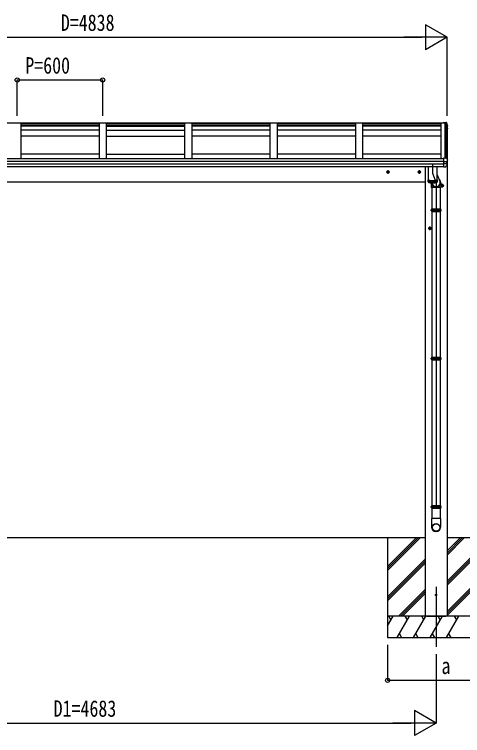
# Model space of a CAD drawing. Units: millimetres, scale not verified. Extents: x -14718 to 14718, y -10395 to 10395.
# Drawn here: x -8406 to -5258, y -6225 to -1163 of the extents above; entities that cross this region are included whole.
import ezdxf
from ezdxf.enums import TextEntityAlignment as Align

# ---------------------------------------------------------------- set-up
doc = ezdxf.new("R2010")
doc.units = ezdxf.units.MM
doc.header["$LTSCALE"] = 50
for name, color, linetype in [('0-3_YKK_12', 2, 'Continuous'), ('0-4_YKK_13', 4, 'Continuous'), ('0-5_YKK_A1', 4, 'Continuous'), ('0-6_YKK_D', 6, 'Continuous')]:
    doc.layers.add(name, color=color, linetype=linetype)
doc.styles.add('ＭＳ ゴシック', font='')
doc.styles.get('ＭＳ ゴシック').set_extended_font_data('MS Gothic')

msp = doc.modelspace()

# ---------------------------------------------------------------- linework, layer by layer
at = {"layer": '0-3_YKK_12'}
for p, q in [((-5444.43, -2345.97), (-5444.43, -4632.96)), ((-5444.43, -5181.55), (-5444.43, -5602.63))]:
    msp.add_line(p, q, dxfattribs=at)
msp.add_lwpolyline([(-5468.43, -2216.59), (-5468.43, -2277.61), (-5444.43, -2345.97)], dxfattribs=at)
at = {"layer": '0-4_YKK_13'}
for p, q in [((-5388.93, -1920.5), (-5388.93, -1920.5)), ((-5388.93, -1920.5), (-5374.77, -1921.27)), ((-5388.93, -1920.5), (-5388.93, -1922.93)), ((-5388.93, -1923.36), (-5388.93, -1922.93)), ((-5385.93, -1923.36), (-5388.93, -1923.36)), ((-5385.93, -1923.36), (-5385.93, -1926.59)), ((-5385.93, -1925.6), (-5375.1, -1926.21)), ((-5375.1, -1926.59), (-5385.93, -1926.59)), ((-5375.1, -1926.21), (-5374.73, -1923.73)), ((-5375.1, -1926.21), (-5375.1, -1926.63)), ((-5374.95, -1926.42), (-5374.73, -1924.93)), ((-5373.75, -1926.48), (-5374.95, -1926.42)), ((-5366.93, -1946.22), (-5366.36, -1946.11)), ((-5366.93, -1946.57), (-5366.36, -1946.46)), ((-5365.51, -1947.82), (-5366.93, -1948.1)), ((-5366.93, -1959.88), (-5365.79, -1960.02)), ((-5366.93, -1963.89), (-5365.11, -1964.25)), ((-5366.08, -1965.58), (-5366.93, -1965.42)), ((-5364.46, -1942.53), (-5364.46, -1946.55)), ((-5364.1, -1961.14), (-5364.09, -1961.2)), ((-5364.05, -1961.47), (-5364.05, -1965.52)), ((-5388.93, -2170.75), (-5388.93, -2170.43)), ((-5388.93, -2171.44), (-5388.93, -2170.75)), ((-5388.93, -2193.65), (-5388.93, -2171.44)), ((-5388.93, -2194.91), (-5388.93, -2193.65)), ((-5388.93, -2195.75), (-5388.93, -2194.91)), ((-5388.93, -2195.75), (-5374.14, -2195.84)), ((-5388.93, -2209.6), (-5388.93, -2195.75)), ((-5388.93, -2209.6), (-5374.14, -2209.4)), ((-5388.93, -2211.51), (-5388.93, -2209.6)), ((-5388.93, -2213.03), (-5388.93, -2211.51)), ((-5388.93, -2233.51), (-5388.93, -2213.03)), ((-5372.48, -2195.75), (-5366.1, -2194.96)), ((-5371.93, -2195.68), (-5371.93, -2209.48)), ((-5371.93, -2203.47), (-5364.7, -2204.87)), ((-5365.23, -2194.82), (-5365.16, -2194.8)), ((-5365.23, -2194.82), (-5365.23, -2194.81)), ((-5364.36, -2193.82), (-5364.36, -2187.32)), ((-5363.89, -2212.38), (-5363.89, -2205.85)), ((-5770.42, -2269.8), (-5793.42, -2269.8)), ((-5781.92, -2282.31), (-5781.92, -2257.29)), ((-5550.42, -2269.8), (-5573.42, -2269.8)), ((-5561.92, -2282.31), (-5561.92, -2257.29)), ((-5500.43, -2231.12), (-5500.43, -2320.77)), ((-5436.43, -2320.77), (-5436.43, -2231.12)), ((-5388.93, -2233.91), (-5377.34, -2233.28)), ((-5388.93, -2233.91), (-5388.93, -2233.51)), ((-5376.55, -2232.82), (-5376.56, -2232.84)), ((-5500.43, -2321.74), (-5500.43, -2337.19)), ((-5499.85, -2338.75), (-5499.85, -2323.29)), ((-5498.61, -2324.48), (-5498.61, -2339.93)), ((-5496.8, -2341.02), (-5496.8, -2325.57)), ((-5494.43, -2326.56), (-5494.43, -2342.02)), ((-5491.56, -2342.92), (-5491.56, -2327.46)), ((-5488.25, -2343.69), (-5488.25, -2328.24)), ((-5447.13, -2327.92), (-5447.13, -2343.37)), ((-5444.03, -2327.09), (-5444.03, -2342.55)), ((-5441.41, -2326.17), (-5441.41, -2341.63)), ((-5439.31, -2325.17), (-5439.31, -2340.62)), ((-5437.78, -2324.12), (-5437.78, -2339.57)), ((-5436.43, -2288.65), (-5415.48, -2339.61)), ((-5436.43, -2337.19), (-5436.43, -2321.74)), ((-5484.54, -2328.89), (-5484.54, -2344.35)), ((-5480.53, -2329.4), (-5480.53, -2344.86)), ((-5477.82, -2345.45), (-5477.82, -2377.04)), ((-5411.82, -2377.04), (-5477.82, -2377.04)), ((-5476.29, -2329.76), (-5476.29, -2345.22)), ((-5474.28, -2377.04), (-5474.28, -2527.33)), ((-5471.89, -2329.97), (-5471.89, -2345.42)), ((-5467.43, -2330.01), (-5467.43, -2345.47)), ((-5462.99, -2329.9), (-5462.99, -2345.35)), ((-5458.66, -2329.62), (-5458.66, -2345.08)), ((-5454.52, -2329.19), (-5454.52, -2344.65)), ((-5450.65, -2328.62), (-5450.65, -2344.08)), ((-5414.58, -2377.04), (-5414.58, -2527.33)), ((-5388.92, -2364.8), (-5411.92, -2364.8)), ((-5411.82, -2345.87), (-5411.82, -2377.04)), ((-5400.42, -2377.31), (-5400.42, -2352.29)), ((-5477.03, -2529.33), (-5411.83, -2529.33)), ((-5476.43, -2527.33), (-5412.43, -2527.33)), ((-5476.43, -2527.33), (-5476.43, -2529.33)), ((-5412.43, -2527.33), (-5412.43, -2529.33)), ((-5482.43, -2536.33), (-5406.43, -2536.33)), ((-5477.03, -2543.33), (-5411.83, -2543.33)), ((-5476.43, -2543.33), (-5476.43, -2545.33)), ((-5476.43, -2545.33), (-5412.43, -2545.33)), ((-5474.28, -2545.33), (-5474.28, -3568.78)), ((-5414.58, -2545.33), (-5414.58, -3568.78)), ((-5412.43, -2543.33), (-5412.43, -2545.33)), ((-5475.92, -2664.8), (-5498.92, -2664.8)), ((-5487.42, -2677.31), (-5487.42, -2652.29)), ((-5482.43, -3577.78), (-5406.43, -3577.78)), ((-5477.03, -3570.78), (-5411.83, -3570.78)), ((-5477.03, -3584.78), (-5411.83, -3584.78)), ((-5476.43, -3568.78), (-5412.43, -3568.78)), ((-5476.43, -3568.78), (-5476.43, -3570.78)), ((-5476.43, -3584.78), (-5476.43, -3586.78)), ((-5476.43, -3586.78), (-5412.43, -3586.78)), ((-5474.28, -3586.78), (-5474.28, -4610.23)), ((-5414.58, -3586.78), (-5414.58, -4610.23)), ((-5412.43, -3568.78), (-5412.43, -3570.78)), ((-5412.43, -3584.78), (-5412.43, -3586.78)), ((-5482.43, -4619.23), (-5406.43, -4619.23)), ((-5477.03, -4612.23), (-5411.83, -4612.23)), ((-5477.03, -4626.23), (-5411.83, -4626.23)), ((-5476.43, -4610.23), (-5412.43, -4610.23)), ((-5476.43, -4610.23), (-5476.43, -4612.23)), ((-5476.43, -4626.23), (-5476.43, -4628.23)), ((-5476.43, -4628.23), (-5412.43, -4628.23)), ((-5474.28, -4628.23), (-5474.28, -4702.5)), ((-5414.58, -4628.23), (-5414.58, -4702.5)), ((-5412.43, -4610.23), (-5412.43, -4612.23)), ((-5412.43, -4626.23), (-5412.43, -4628.23)), ((-5412.58, -4702.5), (-5476.28, -4702.5)), ((-5476.28, -4702.5), (-5476.28, -4761.77)), ((-5412.58, -4702.5), (-5412.58, -4761.77))]:
    msp.add_line(p, q, dxfattribs=at)
for points in [[(-5388.93, -1922.93), (-5374.73, -1923.73), (-5374.73, -1924.93), (-5373.61, -1924.99)], [(-5372.12, -1922.48), (-5367.88, -1933.09), (-5364.53, -1942.04), (-5364.47, -1942.31), (-5364.46, -1942.37)], [(-5375.03, -1926.63), (-5374.95, -1926.07), (-5374.95, -1926.42)], [(-5372.12, -1926.05), (-5371.13, -1928.54), (-5370.15, -1931.04), (-5369.18, -1933.54), (-5368.22, -1936.04), (-5367.28, -1938.55), (-5366.35, -1941.07), (-5365.43, -1943.59), (-5364.53, -1946.11)], [(-5364.23, -1966.16), (-5365.69, -1968.71), (-5366.93, -1970.83)], [(-5364.46, -1942.37), (-5364.46, -1942.48), (-5364.46, -1942.53)], [(-5364.09, -1961.16), (-5364.06, -1961.33), (-5364.06, -1961.47)], [(-5388.93, -2170.43), (-5374.93, -2171.11), (-5374.93, -2165.46), (-5373.17, -2165.56)], [(-5372.29, -2166.18), (-5371.26, -2168.76), (-5370.24, -2171.35), (-5369.23, -2173.94), (-5368.24, -2176.54), (-5367.26, -2179.14), (-5366.3, -2181.75), (-5365.35, -2184.37), (-5364.41, -2186.98)], [(-5372.48, -2195.75), (-5372.73, -2195.78), (-5372.88, -2195.79)], [(-5367.71, -2195.04), (-5366.47, -2195), (-5365.23, -2194.81)], [(-5364.41, -2186.98), (-5364.37, -2187.19), (-5364.36, -2187.32)], [(-5781.92, -2277.31), (-5788.42, -2273.55), (-5788.42, -2266.05), (-5781.92, -2262.29)], [(-5781.92, -2277.31), (-5775.42, -2273.55), (-5775.42, -2266.05), (-5781.92, -2262.29)], [(-5561.92, -2277.31), (-5568.42, -2273.55), (-5568.42, -2266.05), (-5561.92, -2262.29)], [(-5561.92, -2277.31), (-5555.42, -2273.55), (-5555.42, -2266.05), (-5561.92, -2262.29)], [(-5500.43, -2320.77), (-5500.43, -2320.91), (-5500.32, -2321.47), (-5500.06, -2322.03), (-5499.66, -2322.58), (-5499.12, -2323.12), (-5498.44, -2323.65), (-5497.62, -2324.17), (-5496.67, -2324.67), (-5495.59, -2325.15), (-5494.38, -2325.62), (-5493.06, -2326.06), (-5491.62, -2326.48), (-5490.08, -2326.87), (-5488.44, -2327.24), (-5486.71, -2327.57), (-5484.9, -2327.87), (-5483.01, -2328.15), (-5481.05, -2328.38), (-5479.04, -2328.59), (-5476.97, -2328.75), (-5474.87, -2328.89), (-5472.74, -2328.98), (-5470.59, -2329.04), (-5468.43, -2329.06)], [(-5500.38, -2321.26), (-5500.39, -2321.32), (-5500.43, -2321.88), (-5500.32, -2322.44), (-5500.06, -2322.99), (-5499.66, -2323.54), (-5499.12, -2324.08), (-5498.44, -2324.62), (-5497.62, -2325.13), (-5496.67, -2325.64), (-5495.59, -2326.12), (-5494.38, -2326.58), (-5493.06, -2327.03), (-5491.62, -2327.45), (-5490.08, -2327.84), (-5488.44, -2328.2), (-5486.71, -2328.54), (-5484.9, -2328.84), (-5483.01, -2329.11), (-5481.05, -2329.35), (-5479.04, -2329.55), (-5476.97, -2329.72), (-5474.87, -2329.85), (-5472.74, -2329.95), (-5470.59, -2330), (-5468.43, -2330.02)], [(-5498.73, -2323.44), (-5498.28, -2323.9), (-5497.64, -2324.43), (-5496.86, -2324.94), (-5495.96, -2325.43), (-5494.92, -2325.91), (-5493.76, -2326.37), (-5492.48, -2326.8), (-5491.09, -2327.22), (-5489.59, -2327.6), (-5487.99, -2327.96), (-5486.31, -2328.29), (-5484.54, -2328.59), (-5482.69, -2328.86), (-5480.78, -2329.1), (-5478.81, -2329.3), (-5476.79, -2329.46), (-5474.74, -2329.59), (-5472.65, -2329.69), (-5470.55, -2329.74), (-5468.43, -2329.76)], [(-5468.43, -2329.06), (-5466.27, -2329.04), (-5464.12, -2328.98), (-5461.99, -2328.89), (-5459.89, -2328.75), (-5457.83, -2328.59), (-5455.81, -2328.38), (-5453.85, -2328.15), (-5451.96, -2327.87), (-5450.15, -2327.57), (-5448.42, -2327.24), (-5446.78, -2326.87), (-5445.24, -2326.48), (-5443.8, -2326.06), (-5442.48, -2325.62), (-5441.27, -2325.15), (-5440.19, -2324.67), (-5439.24, -2324.17), (-5438.42, -2323.65), (-5437.74, -2323.12), (-5437.2, -2322.58), (-5436.8, -2322.03), (-5436.54, -2321.47), (-5436.44, -2320.91), (-5436.43, -2320.77)], [(-5468.43, -2330.02), (-5466.27, -2330), (-5464.12, -2329.95), (-5461.99, -2329.85), (-5459.89, -2329.72), (-5457.83, -2329.55), (-5455.81, -2329.35), (-5453.85, -2329.11), (-5451.96, -2328.84), (-5450.15, -2328.54), (-5448.42, -2328.2), (-5446.78, -2327.84), (-5445.24, -2327.45), (-5443.8, -2327.03), (-5442.48, -2326.58), (-5441.27, -2326.12), (-5440.19, -2325.64), (-5439.24, -2325.13), (-5438.42, -2324.62), (-5437.74, -2324.08), (-5437.2, -2323.54), (-5436.8, -2322.99), (-5436.54, -2322.44), (-5436.44, -2321.88), (-5436.47, -2321.32), (-5436.49, -2321.26)], [(-5468.43, -2329.76), (-5466.32, -2329.74), (-5464.21, -2329.69), (-5462.12, -2329.59), (-5460.07, -2329.46), (-5458.05, -2329.3), (-5456.08, -2329.1), (-5454.17, -2328.86), (-5452.32, -2328.59), (-5450.55, -2328.29), (-5448.87, -2327.96), (-5447.27, -2327.6), (-5445.77, -2327.22), (-5444.38, -2326.8), (-5443.1, -2326.37), (-5441.94, -2325.91), (-5440.91, -2325.43), (-5440, -2324.94), (-5439.22, -2324.43), (-5438.58, -2323.9), (-5438.14, -2323.44)], [(-5500.43, -2337.19), (-5500.43, -2337.33), (-5500.32, -2337.89), (-5500.06, -2338.45), (-5499.66, -2339), (-5499.12, -2339.54), (-5498.44, -2340.07), (-5497.62, -2340.59), (-5496.67, -2341.09), (-5495.59, -2341.57), (-5494.38, -2342.04), (-5493.06, -2342.48), (-5491.62, -2342.9), (-5490.08, -2343.29), (-5488.44, -2343.66), (-5486.71, -2343.99), (-5484.9, -2344.3), (-5483.01, -2344.57), (-5481.05, -2344.8), (-5479.04, -2345.01), (-5476.97, -2345.18), (-5474.87, -2345.31), (-5472.74, -2345.4), (-5470.59, -2345.46), (-5468.43, -2345.48)], [(-5468.43, -2345.48), (-5466.27, -2345.46), (-5464.12, -2345.4), (-5461.99, -2345.31), (-5459.89, -2345.18), (-5457.83, -2345.01), (-5455.81, -2344.8), (-5453.85, -2344.57), (-5451.96, -2344.3), (-5450.15, -2343.99), (-5448.42, -2343.66), (-5446.78, -2343.29), (-5445.24, -2342.9), (-5443.8, -2342.48), (-5442.48, -2342.04), (-5441.27, -2341.57), (-5440.19, -2341.09), (-5439.24, -2340.59), (-5438.42, -2340.07), (-5437.74, -2339.54), (-5437.2, -2339), (-5436.8, -2338.45), (-5436.54, -2337.89), (-5436.44, -2337.33), (-5436.43, -2337.19)], [(-5400.42, -2372.31), (-5406.92, -2368.55), (-5406.92, -2361.05), (-5400.42, -2357.29)], [(-5400.42, -2372.31), (-5393.92, -2368.55), (-5393.92, -2361.05), (-5400.42, -2357.29)], [(-5487.42, -2672.31), (-5493.92, -2668.55), (-5493.92, -2661.05), (-5487.42, -2657.29)], [(-5487.42, -2672.31), (-5480.92, -2668.55), (-5480.92, -2661.05), (-5487.42, -2657.29)]]:
    msp.add_lwpolyline(points, dxfattribs=at)
for centre, radius in [((-5781.92, -2269.8), 8.5), ((-5781.92, -2269.8), 7.7), ((-5781.92, -2269.8), 6.5), ((-5561.92, -2269.8), 8.5), ((-5561.92, -2269.8), 7.7), ((-5561.92, -2269.8), 6.5), ((-5400.42, -2364.8), 8.5), ((-5400.42, -2364.8), 7.7), ((-5400.42, -2364.8), 6.5), ((-5487.42, -2664.8), 8.5), ((-5487.42, -2664.8), 7.7), ((-5487.42, -2664.8), 6.5), ((-5444.43, -5237.5), 5)]:
    msp.add_circle(centre, radius, dxfattribs=at)
for centre, radius, start, end in [((-5374.35, -1923.86), 2.62, 31.83445, 99.24), ((-5373.77, -1926.78), 0.3, 21.99494, 87.04231), ((-5373.7, -1926.69), 1.7, 22.00225, 87.0423), ((-5835.87, -2113.04), 498.52, 19.56907, 21.95354), ((-5798.69, -1717.26), 499.04, 329.90411, 330.14673), ((-5798.69, -1717.61), 499.04, 329.90411, 330.14673), ((-5366.42, -1945.82), 0.3, 280.95393, 327.06409), ((-5366.42, -1946.17), 0.299, 280.88931, 19.51522), ((-5366.13, -1965.88), 0.299, 330.19129, 79.12168), ((-5365.81, -1962.35), 2.32, 60.30373, 87.34859), ((-5365.75, -1946.55), 1.3, 280.88938, 19.44863), ((-5365.36, -1961.43), 1.3, 10.02543, 80.23195), ((-5365.35, -1965.52), 1.3, 330.27138, 79.1216), ((-5373.22, -2166.56), 1, 22.05378, 87.04045), ((-5758.83, -1978.68), 459.05, 326.38357, 329.32444), ((-5371.59, -2193.12), 16.37, 265.48312, 268.58725), ((-5365.36, -2193.82), 1, 281.45361, 0), ((-5364.89, -2205.85), 0.998, 0.05121, 79.086), ((-5364.89, -2212.38), 1, 329.32149, 0), ((-5377.4, -2232.28), 1, 273.10735, 326.38063), ((-5450.18, -2536.33), 27.75, 165.38919, 194.61079), ((-5438.68, -2536.33), 27.75, 0, 14.61083), ((-5438.68, -2536.33), 27.75, 345.38917, 0), ((-5450.18, -3577.78), 27.75, 165.38919, 194.61079), ((-5438.68, -3577.78), 27.75, 0, 14.61083), ((-5438.68, -3577.78), 27.75, 345.38917, 0), ((-5450.18, -4619.23), 27.75, 165.38919, 194.61079), ((-5438.68, -4619.23), 27.75, 0, 14.61083), ((-5438.68, -4619.23), 27.75, 345.38917, 0), ((-5445.28, -4761.77), 31, 180, 270), ((-5443.58, -4761.77), 31, 270, 0)]:
    msp.add_arc(centre, radius, start, end, dxfattribs=at)
for centre, major_axis, ratio, start_param, end_param in [((-5372.78, -2188.23), (9.96, 2.12), 0.734427, 4.4222801, 4.5475838), ((-5372.78, -2217), (-9.97, 1.96), 0.736539, 4.8664216, 4.9917253), ((-5372.93, -2209.28), (-1, 0.195), 0.067217, 2.8005545, 3.1546872), ((-5444.82, -2342.36), (-33, -3.09), 0.972144, 6.2722874, 10.2640531), ((-5444.75, -2342.36), (-2.75, 29.4), 0.995638, 1.5791601, 4.712389)]:
    msp.add_ellipse(centre, major_axis=major_axis, ratio=ratio, start_param=start_param, end_param=end_param, dxfattribs=at)
for major_axis in [(-28.29, 0), (-25.83, 0)]:
    msp.add_ellipse((-5444.43, -4764.59), major_axis=major_axis, ratio=0.996195, dxfattribs=at)
at = {"layer": '0-5_YKK_A1'}
for p, q in [((-5385.93, -1926.63), (-5385.93, -1923.36)), ((-10185.93, -1925.06), (-5385.93, -1925.06)), ((-8360.93, -1926.63), (-8410.93, -1926.63)), ((-8360.93, -1926.63), (-8360.93, -2173.46)), ((-7810.93, -1932.11), (-8360.93, -1932.11)), ((-7810.93, -1942.14), (-8360.93, -1942.14)), ((-7810.93, -1947), (-8360.93, -1947)), ((-7810.93, -1948.51), (-8360.93, -1948.51)), ((-7760.93, -1926.63), (-7810.93, -1926.63)), ((-7810.93, -1926.63), (-7810.93, -2173.46)), ((-7760.93, -1926.63), (-7760.93, -2173.46)), ((-7760.93, -1932.11), (-7210.93, -1932.11)), ((-7760.93, -1942.14), (-7210.93, -1942.14)), ((-7760.93, -1947), (-7210.93, -1947)), ((-7760.93, -1948.51), (-7210.93, -1948.51)), ((-7160.93, -1926.63), (-7210.93, -1926.63)), ((-7210.93, -1926.63), (-7210.93, -2173.46)), ((-7160.93, -1926.63), (-7160.93, -2173.46)), ((-6610.93, -1932.11), (-7160.93, -1932.11)), ((-6610.93, -1942.14), (-7160.93, -1942.14)), ((-6610.93, -1947), (-7160.93, -1947)), ((-6610.93, -1948.51), (-7160.93, -1948.51)), ((-6560.93, -1926.63), (-6610.93, -1926.63)), ((-6610.93, -1926.63), (-6610.93, -2173.46)), ((-6560.93, -1926.63), (-6610.93, -1926.63)), ((-6560.93, -1926.63), (-6560.93, -2173.46)), ((-6010.93, -1932.11), (-6560.93, -1932.11)), ((-6010.93, -1942.14), (-6560.93, -1942.14)), ((-6010.93, -1947), (-6560.93, -1947)), ((-6010.93, -1948.51), (-6560.93, -1948.51)), ((-5960.93, -1926.63), (-6010.93, -1926.63)), ((-6010.93, -1926.63), (-6010.93, -2173.46)), ((-5960.93, -1926.63), (-5960.93, -2173.46)), ((-5410.93, -1932.11), (-5960.93, -1932.11)), ((-5410.93, -1942.14), (-5960.93, -1942.14)), ((-5410.93, -1947), (-5960.93, -1947)), ((-5410.93, -1948.51), (-5960.93, -1948.51)), ((-5374.05, -1926.63), (-5410.93, -1926.63)), ((-5410.93, -1926.63), (-5410.93, -2173.46)), ((-5379.63, -2170.88), (-5379.63, -1926.63)), ((-5366.93, -1945.19), (-5374.05, -1926.63)), ((-5373.93, -1926.95), (-5373.93, -2165.52)), ((-5366.93, -1945.19), (-5366.93, -2180.03)), ((-7810.93, -1975.47), (-8360.93, -1975.47)), ((-7810.93, -2017.99), (-8360.93, -2017.99)), ((-7760.93, -1975.47), (-7210.93, -1975.47)), ((-7760.93, -2017.99), (-7210.93, -2017.99)), ((-6610.93, -1975.47), (-7160.93, -1975.47)), ((-6610.93, -2017.99), (-7160.93, -2017.99)), ((-6010.93, -1975.47), (-6560.93, -1975.47)), ((-6010.93, -2017.99), (-6560.93, -2017.99)), ((-5410.93, -1975.47), (-5960.93, -1975.47)), ((-5410.93, -2017.99), (-5960.93, -2017.99)), ((-10182.93, -2173.46), (-5388.93, -2173.46)), ((-7810.93, -2144.05), (-8360.93, -2144.05)), ((-7760.93, -2144.05), (-7210.93, -2144.05)), ((-6610.93, -2144.05), (-7160.93, -2144.05)), ((-6010.93, -2144.05), (-6560.93, -2144.05)), ((-5410.93, -2144.05), (-5960.93, -2144.05)), ((-10182.93, -2192.99), (-5388.93, -2192.99)), ((-10182.93, -2193.89), (-5388.93, -2193.89)), ((-10182.93, -2211.13), (-5388.93, -2211.13)), ((-10182.93, -2213.09), (-5388.93, -2213.09)), ((-5366.93, -2195.06), (-5366.93, -2204.44)), ((-10182.93, -2231.12), (-5388.93, -2231.12)), ((-10050.43, -2337.5), (-5521.43, -2337.5)), ((-5521.43, -4837.5), (-10050.43, -4837.5)), ((-5784.43, -4837.5), (-5784.43, -5537.5)), ((-5784.43, -5038.48), (-5583.45, -4837.5)), ((-5784.43, -5052.62), (-5569.31, -4837.5)), ((-5784.43, -5066.76), (-5555.17, -4837.5)), ((-4501.91, -4837.5), (-5367.43, -4837.5)), ((-5367.43, -4958.13), (-5246.8, -4837.5)), ((-5367.43, -4943.99), (-5260.94, -4837.5)), ((-5366.93, -4929.35), (-5275.08, -4837.5)), ((-5367.43, -5141.98), (-5104.43, -4878.98)), ((-5367.43, -5156.12), (-5104.43, -4893.12)), ((-5367.43, -5170.26), (-5104.43, -4907.26)), ((-5784.43, -5250.61), (-5521.43, -4987.61)), ((-5784.43, -5264.75), (-5521.43, -5001.75)), ((-5784.43, -5278.89), (-5521.43, -5015.9)), ((-5367.43, -5354.11), (-5104.43, -5091.11)), ((-5367.43, -5368.25), (-5104.43, -5105.25)), ((-5367.43, -5382.39), (-5104.43, -5119.39)), ((-5709.19, -5387.5), (-5521.43, -5199.74)), ((-5695.05, -5387.5), (-5521.43, -5213.88)), ((-5680.9, -5387.5), (-5521.43, -5228.03)), ((-5104.43, -5387.5), (-5784.43, -5387.5)), ((-5784.43, -5453.58), (-5746.28, -5387.5)), ((-5761.28, -5413.48), (-5776.28, -5387.5)), ((-5717.41, -5537.5), (-5630.81, -5387.5)), ((-5645.81, -5413.48), (-5660.81, -5387.5)), ((-5601.94, -5537.5), (-5515.34, -5387.5)), ((-5530.34, -5413.48), (-5545.34, -5387.5)), ((-5366.93, -5387.5), (-5521.93, -5387.5)), ((-5511.93, -5387.5), (-5376.93, -5387.5)), ((-5486.47, -5537.5), (-5399.87, -5387.5)), ((-5414.87, -5413.48), (-5429.87, -5387.5)), ((-5371, -5537.5), (-5284.4, -5387.5)), ((-5299.4, -5413.48), (-5314.4, -5387.5)), ((-5702.42, -5511.52), (-5687.42, -5537.5)), ((-5586.94, -5511.52), (-5571.94, -5537.5)), ((-5471.47, -5511.52), (-5456.48, -5537.5)), ((-5356, -5511.52), (-5341.01, -5537.5)), ((-5784.43, -5537.5), (-5104.43, -5537.5))]:
    msp.add_line(p, q, dxfattribs=at)
for points in [[(-10185.93, -1926.63), (-10185.93, -1923.36), (-5385.93, -1923.36)], [(-5367.43, -2218.53), (-5367.43, -4837.5), (-5367.43, -5387.5)], [(-5521.43, -2231.12), (-5521.43, -4837.5), (-5521.43, -5387.5)]]:
    msp.add_lwpolyline(points, dxfattribs=at)
at = {"layer": '0-6_YKK_D'}
for p, q in [((-5366.93, -1323.36), (-5518.49, -1235.86)), ((-5518.49, -1235.86), (-5518.49, -1410.86)), ((-10029.93, -1323.36), (-5541.93, -1323.36)), ((-5366.93, -1323.36), (-5670.04, -1323.36)), ((-5366.93, -1323.36), (-5518.49, -1410.86)), ((-5366.93, -1875.92), (-5366.93, -1322.36)), ((-8385.93, -1875.92), (-8385.93, -1622.36)), ((-8385.93, -1623.36), (-7785.93, -1623.36)), ((-7785.93, -1875.92), (-7785.93, -1622.36)), ((-5784.43, -5587.5), (-5784.43, -5838.5)), ((-5444.43, -5652.63), (-5444.43, -6138.5)), ((-5104.43, -5837.5), (-5784.43, -5837.5)), ((-5444.43, -6137.5), (-5595.99, -6050)), ((-5595.99, -6050), (-5595.99, -6225)), ((-9952.43, -6137.5), (-5619.43, -6137.5)), ((-5444.43, -6137.5), (-5747.54, -6137.5)), ((-5444.43, -6137.5), (-5595.99, -6225))]:
    msp.add_line(p, q, dxfattribs=at)
for centre in [(-8385.93, -1623.36), (-7785.93, -1623.36), (-5784.43, -5837.5)]:
    msp.add_circle(centre, 14.88, dxfattribs=at)

# ---------------------------------------------------------------- texts
at = {"layer": '0-6_YKK_D', "style": 'ＭＳ ゴシック', "width": 0.8}
for s, p in [('D=4838', (-8079.93, -1313.36)), ('P=600', (-8329.53, -1613.36)), ('a', (-5406.49, -5827.5)), ('D1=4683', (-8130.33, -6127.5))]:
    msp.add_text(s, height=115.5, dxfattribs=at).set_placement(p, align=Align.BOTTOM_LEFT)

doc.saveas('drawing.dxf')
